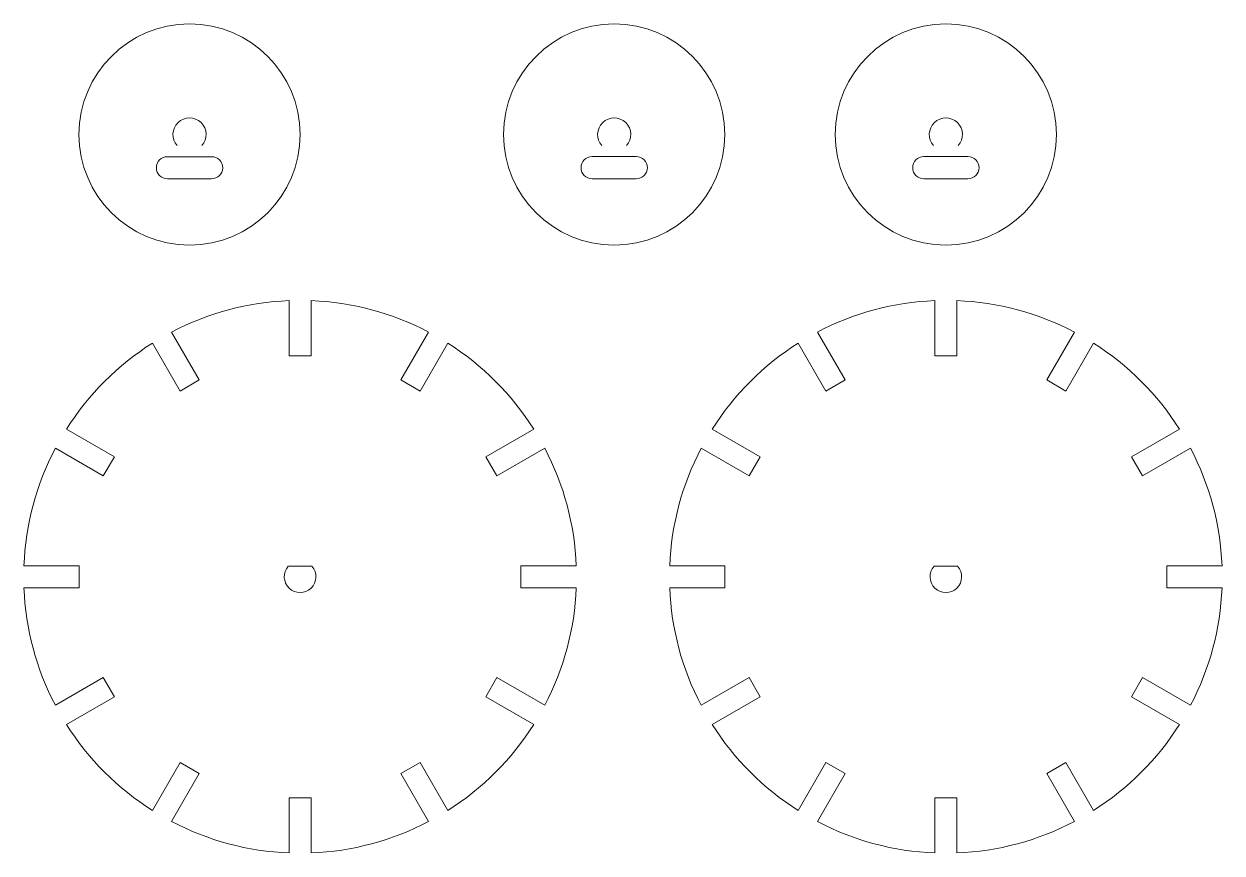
# Model space of a CAD drawing. Header units: millimetres. Extents: x 97 to 205, y 15 to 90.
import ezdxf

# ---------------------------------------------------------------- set-up
doc = ezdxf.new("R2010")
doc.units = ezdxf.units.MM
doc.layers.add('lazerCut', color=1, linetype='Continuous', lineweight=0, true_color=0xff0000)

# ---------------------------------------------------------------- blocks, each defined once
blk = doc.blocks.new('wheelDisk')
at = {"layer": 'lazerCut'}
for p, q in [((-1, 24.98), (-1, 19.98)), ((1, 19.98), (1, 24.98)), ((-9.12, 17.8), (-11.62, 22.13)), ((11.62, 22.13), (9.12, 17.8)), ((-13.36, 21.13), (-10.86, 16.8)), ((10.86, 16.8), (13.36, 21.13)), ((-1, 19.98), (1, 19.98)), ((-10.86, 16.8), (-9.12, 17.8)), ((9.12, 17.8), (10.86, 16.8)), ((-16.8, 10.86), (-21.13, 13.36)), ((21.13, 13.36), (16.8, 10.86)), ((-22.13, 11.62), (-17.8, 9.12)), ((-17.8, 9.12), (-16.8, 10.86)), ((16.8, 10.86), (17.8, 9.12)), ((17.8, 9.12), (22.13, 11.62)), ((-19.98, 1), (-24.98, 1)), ((-19.98, -1), (-19.98, 1)), ((24.98, 1), (19.98, 1)), ((19.98, 1), (19.98, -1)), ((-24.98, -1), (-19.98, -1)), ((19.98, -1), (24.98, -1)), ((-17.8, -9.12), (-22.13, -11.62)), ((-16.8, -10.86), (-17.8, -9.12)), ((17.8, -9.12), (16.8, -10.86)), ((22.13, -11.62), (17.8, -9.12)), ((-21.13, -13.36), (-16.8, -10.86)), ((16.8, -10.86), (21.13, -13.36)), ((-10.86, -16.8), (-13.36, -21.13)), ((-9.12, -17.8), (-10.86, -16.8)), ((10.86, -16.8), (9.12, -17.8)), ((13.36, -21.13), (10.86, -16.8)), ((-11.62, -22.13), (-9.12, -17.8)), ((9.12, -17.8), (11.62, -22.13)), ((1, -19.98), (-1, -19.98)), ((-1, -19.98), (-1, -24.98)), ((1, -24.98), (1, -19.98))]:
    blk.add_line(p, q, dxfattribs=at)
for start, end in [(92.2924, 117.7076), (62.2924, 87.7076), (122.2924, 147.7076), (32.2924, 57.7076), (152.2924, 177.7076), (2.2924, 27.7076), (182.2924, 207.7076), (332.2924, 357.7076), (212.2924, 237.7076), (302.2924, 327.7076), (242.2924, 267.7076), (272.2924, 297.7076)]:
    blk.add_arc((0, 0), 25, start, end, dxfattribs=at)

msp = doc.modelspace()

# ---------------------------------------------------------------- linework, layer by layer
at = {"layer": 'lazerCut', "lineweight": 0}
for p, q in [((113.59, 77.99), (109.59, 77.99)), ((152, 78), (148, 78)), ((182, 78), (178, 78)), ((113.59, 75.99), (109.59, 75.99)), ((152, 76), (148, 76)), ((182, 76), (178, 76))]:
    msp.add_line(p, q, dxfattribs=at)
at = {"layer": 'lazerCut'}
for p, q in [((122.66, 40.95), (120.53, 40.95)), ((181.06, 40.95), (178.94, 40.95))]:
    msp.add_line(p, q, dxfattribs=at)
for centre in [(111.59, 80), (150, 80), (180, 80)]:
    msp.add_circle(centre, 10, dxfattribs=at)
at = {"layer": 'lazerCut', "lineweight": 0}
for centre, radius, start, end in [((111.59, 80), 1.5, 318.1897, 221.8103), ((150, 80), 1.5, 318.1897, 221.8103), ((180, 80), 1.5, 318.1897, 221.8103), ((109.59, 76.99), 1, 90, 270), ((113.59, 76.99), 1, 270, 90), ((148, 77), 1, 90, 270), ((152, 77), 1, 270, 90), ((178, 77), 1, 90, 270), ((182, 77), 1, 270, 90)]:
    msp.add_arc(centre, radius, start, end, dxfattribs=at)
at = {"layer": 'lazerCut'}
for centre in [(121.59, 40), (180, 40)]:
    msp.add_arc(centre, 1.43, 138.1897, 41.8103, dxfattribs=at)

# ---------------------------------------------------------------- block references
at = {"layer": 'lazerCut', "lineweight": 0}
for p in [(121.59, 40), (180, 40)]:
    msp.add_blockref('wheelDisk', p, dxfattribs=at)

doc.saveas('drawing.dxf')
